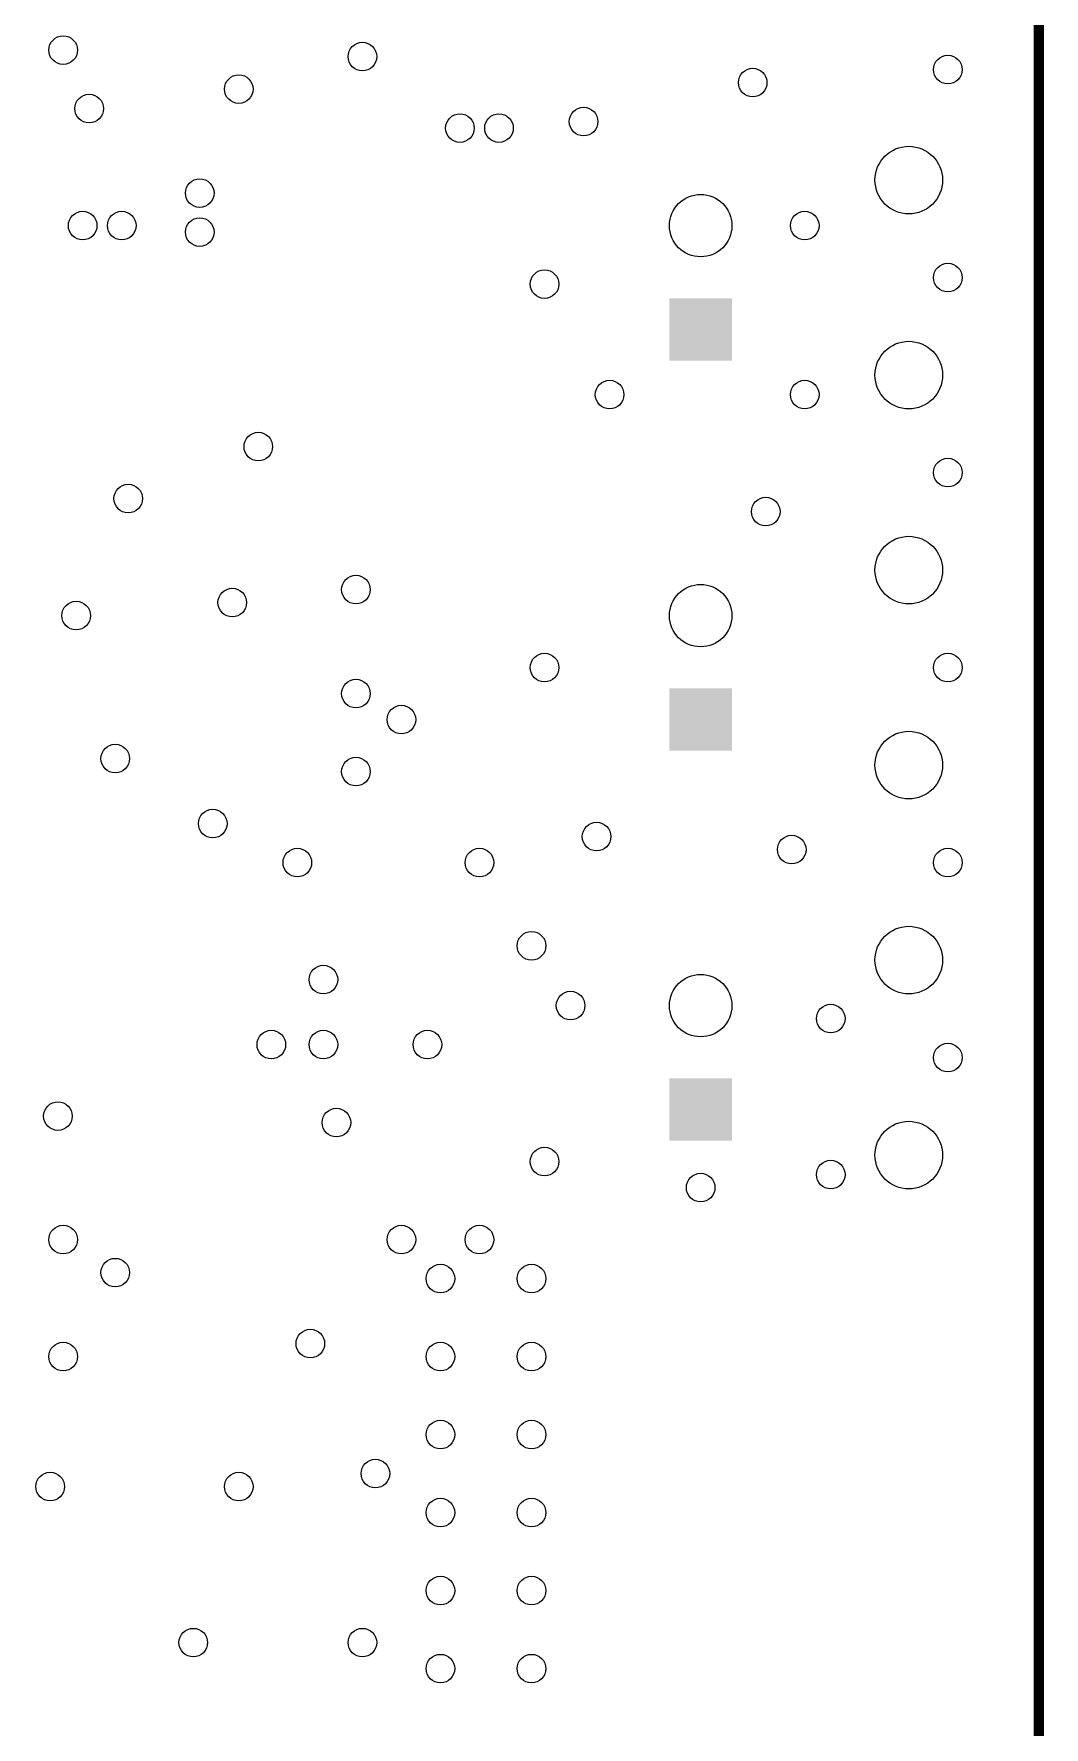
# Model space of a CAD drawing. Extents: x -2.6 to 72.5, y -0.1 to 95.
# Drawn here: x 45.69 to 65.1, y 22.62 to 55.19 of the extents above; entities that cross this region are included whole.
import ezdxf

# ---------------------------------------------------------------- set-up
doc = ezdxf.new("R2010")
doc.units = 0
doc.layers.get('0').update_dxf_attribs({"linetype": 'CONTINUOUS'})
doc.layers.add('03_ASSY2_GBR', color=1, linetype='CONTINUOUS')

# ---------------------------------------------------------------- blocks, each defined once
blk = doc.blocks.new('SQUARE_12')
blk.add_solid([(0.6, 0.6), (0.6, -0.6), (-0.6, 0.6), (-0.6, -0.6)])
blk = doc.blocks.new('ROUND_13')
blk.add_circle((0, 0), 0.6)
blk = doc.blocks.new('ROUND_129')
blk.add_circle((0, 0), 0.65)
blk = doc.blocks.new('ROUND_139')
blk.add_circle((0, 0), 0.275)

msp = doc.modelspace()

# ---------------------------------------------------------------- linework, layer by layer
at = {"layer": '03_ASSY2_GBR', "const_width": 0.2}
msp.add_lwpolyline([(0, 0), (65, 0), (65, 77), (0, 77), (0, 0)], dxfattribs=at)

# ---------------------------------------------------------------- block references
at = {"layer": '03_ASSY2_GBR'}
for name, p in [('ROUND_139', (46.25, 54.875)), ('ROUND_139', (52, 54.75)), ('ROUND_139', (63.25, 54.5)), ('ROUND_139', (49.625, 54.125)), ('ROUND_139', (59.5, 54.25)), ('ROUND_139', (46.75, 53.75)), ('ROUND_139', (56.25, 53.5)), ('ROUND_139', (53.875, 53.375)), ('ROUND_139', (54.625, 53.375)), ('ROUND_129', (62.5, 52.375)), ('ROUND_139', (48.875, 52.125)), ('ROUND_13', (58.5, 51.5)), ('ROUND_139', (46.625, 51.5)), ('ROUND_139', (47.375, 51.5)), ('ROUND_139', (60.5, 51.5)), ('ROUND_139', (48.875, 51.375)), ('ROUND_139', (55.5, 50.375)), ('ROUND_139', (63.25, 50.5)), ('SQUARE_12', (58.5, 49.5)), ('ROUND_129', (62.5, 48.625)), ('ROUND_139', (56.75, 48.25)), ('ROUND_139', (60.5, 48.25)), ('ROUND_139', (50, 47.25)), ('ROUND_139', (63.25, 46.75)), ('ROUND_139', (47.5, 46.25)), ('ROUND_139', (59.75, 46)), ('ROUND_129', (62.5, 44.875)), ('ROUND_139', (51.875, 44.5)), ('ROUND_139', (49.5, 44.25)), ('ROUND_13', (58.5, 44)), ('ROUND_139', (46.5, 44)), ('ROUND_139', (55.5, 43)), ('ROUND_139', (63.25, 43)), ('ROUND_139', (51.875, 42.5)), ('SQUARE_12', (58.5, 42)), ('ROUND_139', (52.75, 42)), ('ROUND_129', (62.5, 41.125)), ('ROUND_139', (47.25, 41.25)), ('ROUND_139', (51.875, 41)), ('ROUND_139', (49.125, 40)), ('ROUND_139', (56.5, 39.75)), ('ROUND_139', (60.25, 39.5)), ('ROUND_139', (50.75, 39.25)), ('ROUND_139', (54.25, 39.25)), ('ROUND_139', (63.25, 39.25)), ('ROUND_139', (55.25, 37.65)), ('ROUND_129', (62.5, 37.375)), ('ROUND_139', (51.25, 37)), ('ROUND_13', (58.5, 36.5)), ('ROUND_139', (56, 36.5)), ('ROUND_139', (61, 36.25)), ('ROUND_139', (50.25, 35.75)), ('ROUND_139', (51.25, 35.75)), ('ROUND_139', (53.25, 35.75)), ('ROUND_139', (63.25, 35.5)), ('SQUARE_12', (58.5, 34.5)), ('ROUND_139', (46.15, 34.375)), ('ROUND_139', (51.5, 34.25)), ('ROUND_129', (62.5, 33.625)), ('ROUND_139', (55.5, 33.5)), ('ROUND_139', (58.5, 33)), ('ROUND_139', (61, 33.25)), ('ROUND_139', (46.25, 32)), ('ROUND_139', (52.75, 32)), ('ROUND_139', (54.25, 32)), ('ROUND_139', (47.25, 31.365)), ('ROUND_139', (53.5, 31.25)), ('ROUND_139', (55.25, 31.25)), ('ROUND_139', (46.25, 29.75)), ('ROUND_139', (51, 30)), ('ROUND_139', (53.5, 29.75)), ('ROUND_139', (55.25, 29.75)), ('ROUND_139', (53.5, 28.25)), ('ROUND_139', (55.25, 28.25)), ('ROUND_139', (52.25, 27.5)), ('ROUND_139', (46, 27.25)), ('ROUND_139', (49.625, 27.25)), ('ROUND_139', (53.5, 26.75)), ('ROUND_139', (55.25, 26.75)), ('ROUND_139', (53.5, 25.25)), ('ROUND_139', (55.25, 25.25)), ('ROUND_139', (48.75, 24.25)), ('ROUND_139', (52, 24.25)), ('ROUND_139', (53.5, 23.75)), ('ROUND_139', (55.25, 23.75))]:
    msp.add_blockref(name, p, dxfattribs=at)

doc.saveas('drawing.dxf')
